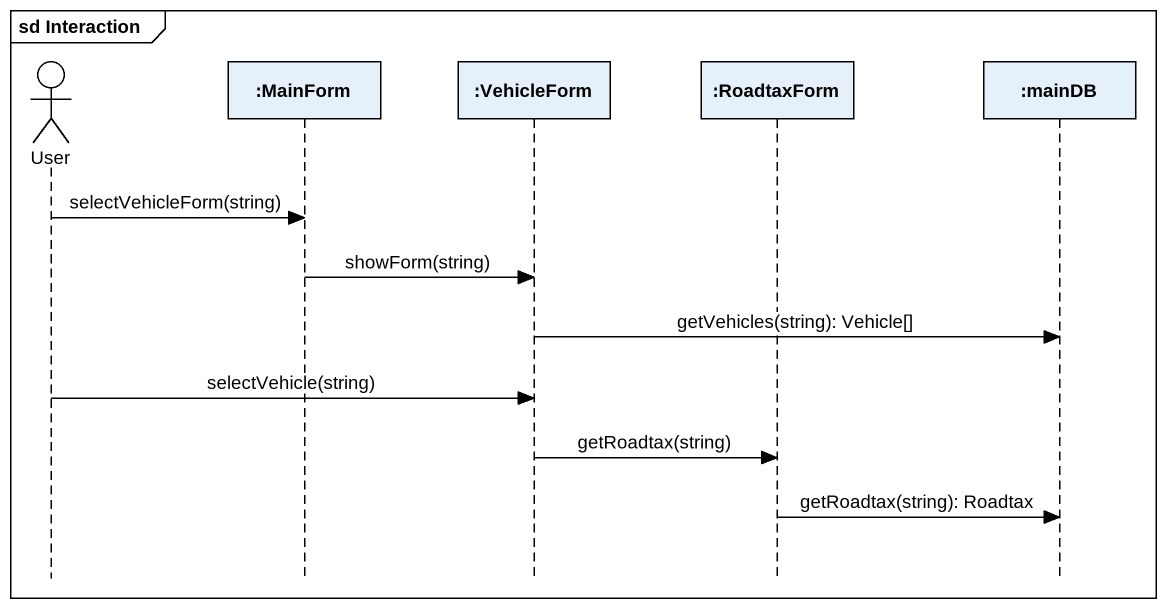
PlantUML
@startuml
mainframe sd Interaction
hide footbox
actor User
participant ":MainForm" as MainForm
participant ":VehicleForm" as VehicleForm
participant ":RoadtaxForm" as RoadtaxForm
participant ":mainDB" as mainDB

User -> MainForm : selectVehicleForm(string)
MainForm -> VehicleForm : showForm(string)
VehicleForm -> mainDB : getVehicles(string): Vehicle[]
User -> VehicleForm : selectVehicle(string)
VehicleForm -> RoadtaxForm : getRoadtax(string)
RoadtaxForm -> mainDB : getRoadtax(string): Roadtax
@enduml
